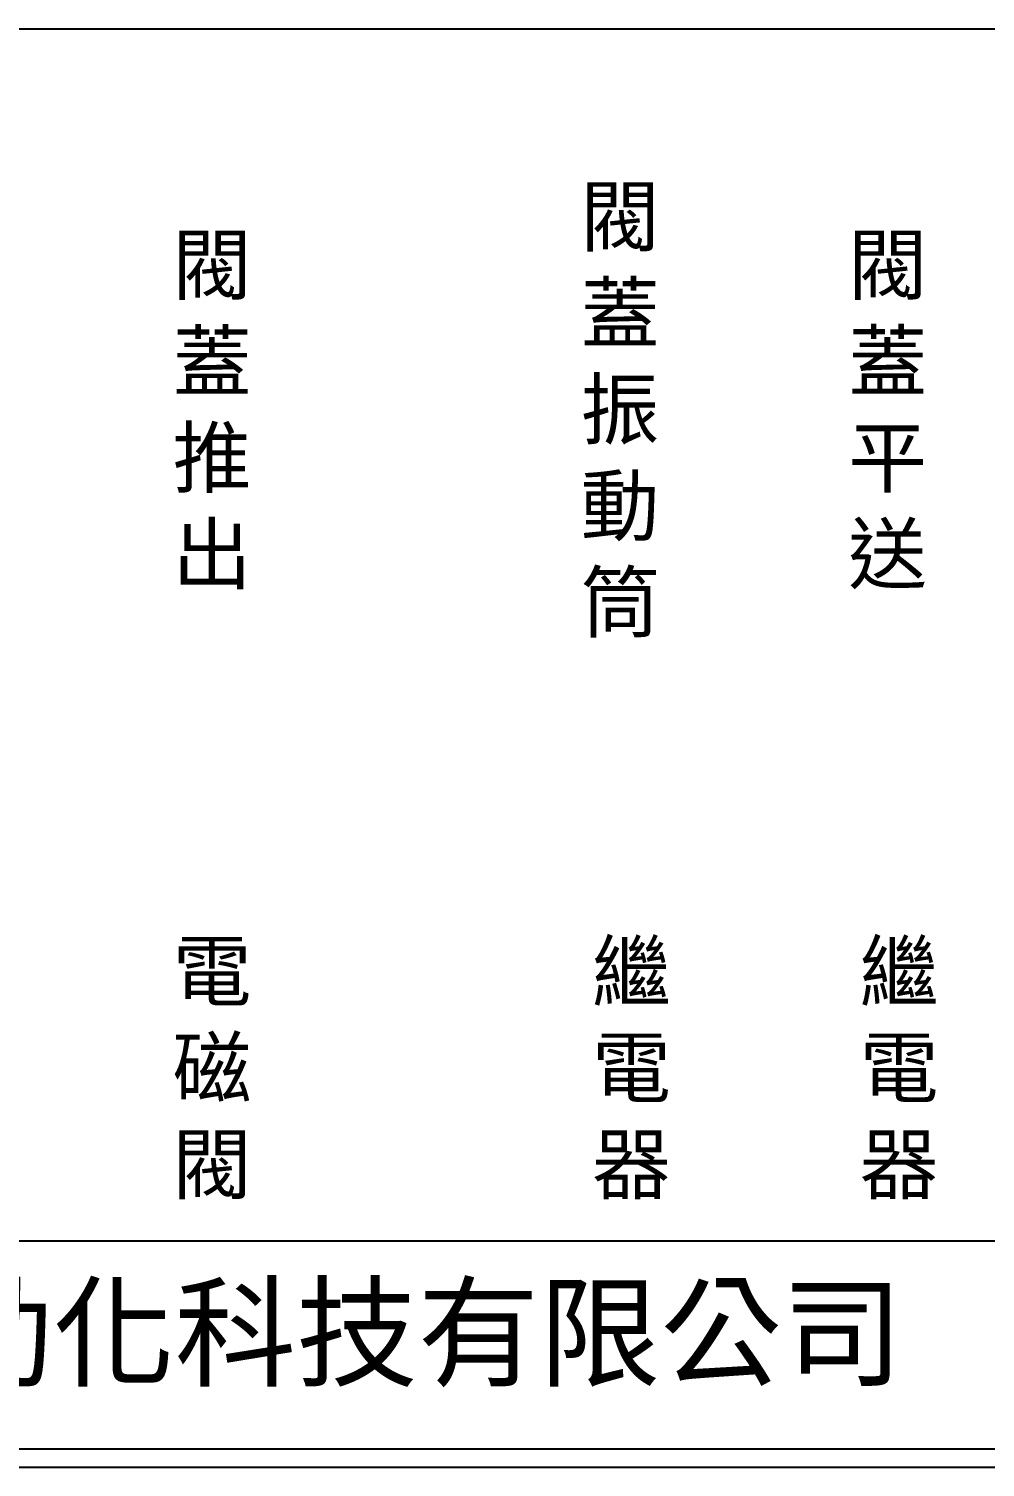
# Model space of a CAD drawing. Extents: x 926 to 1213, y 3 to 207.
# Drawn here: x 995.4 to 1059.9, y 3 to 100 of the extents above; entities that cross this region are included whole.
import ezdxf

# ---------------------------------------------------------------- set-up
doc = ezdxf.new("R2010")
doc.units = 0
doc.layers.add('圖框層', color=7, linetype='CONTINUOUS')
doc.layers.add('標尺寸層', color=3, linetype='CONTINUOUS')
doc.styles.add('CNS', font='romanc.shx', dxfattribs={"bigfont": 'chineset.shx'})
doc.styles.add('STSL', font='kaiu.ttf')

msp = doc.modelspace()

# ---------------------------------------------------------------- linework, layer by layer
at = {"layer": '圖框層', "color": 7}
for p, q in [((926.992, 18.25), (1211.493, 18.25)), ((926.992, 4.25), (1211.493, 4.25)), ((925.742, 3), (1212.742, 3))]:
    msp.add_line(p, q, dxfattribs=at)
at = {"layer": '標尺寸層', "color": 7}
msp.add_line((930.49, 99.958), (1208.361, 99.958), dxfattribs=at)

# ---------------------------------------------------------------- texts
at = {"layer": '圖框層', "color": 4, "style": 'STSL'}
msp.add_text('泓陞自動化科技有限公司', height=6, dxfattribs=at).set_placement((964.346, 9.076))
at = {"layer": '標尺寸層', "color": 7, "char_height": 3.9, "width": 2.84806, "attachment_point": 5, "style": 'CNS'}
for s, insert in [('{\\fDFKai-SB|b0|i0|c136|p65;閥蓋振動筒}', (1035.282, 74.094)), ('{\\fDFKai-SB|b0|i0|c136|p65;閥蓋推出}', (1007.785, 74.094)), ('{\\fDFKai-SB|b0|i0|c136|p65;閥蓋平送}', (1053.32, 74.094)), ('{\\fDFKai-SB|b0|i0|c136|p65;繼電器}', (1036.057, 29.715)), ('{\\fDFKai-SB|b0|i0|c136|p65;繼電器}', (1054.095, 29.715)), ('{\\fDFKai-SB|b0|i0|c136|p65;電磁閥}', (1007.785, 29.715))]:
    msp.add_mtext(s, dxfattribs=dict(at, insert=insert))

doc.saveas('drawing.dxf')
